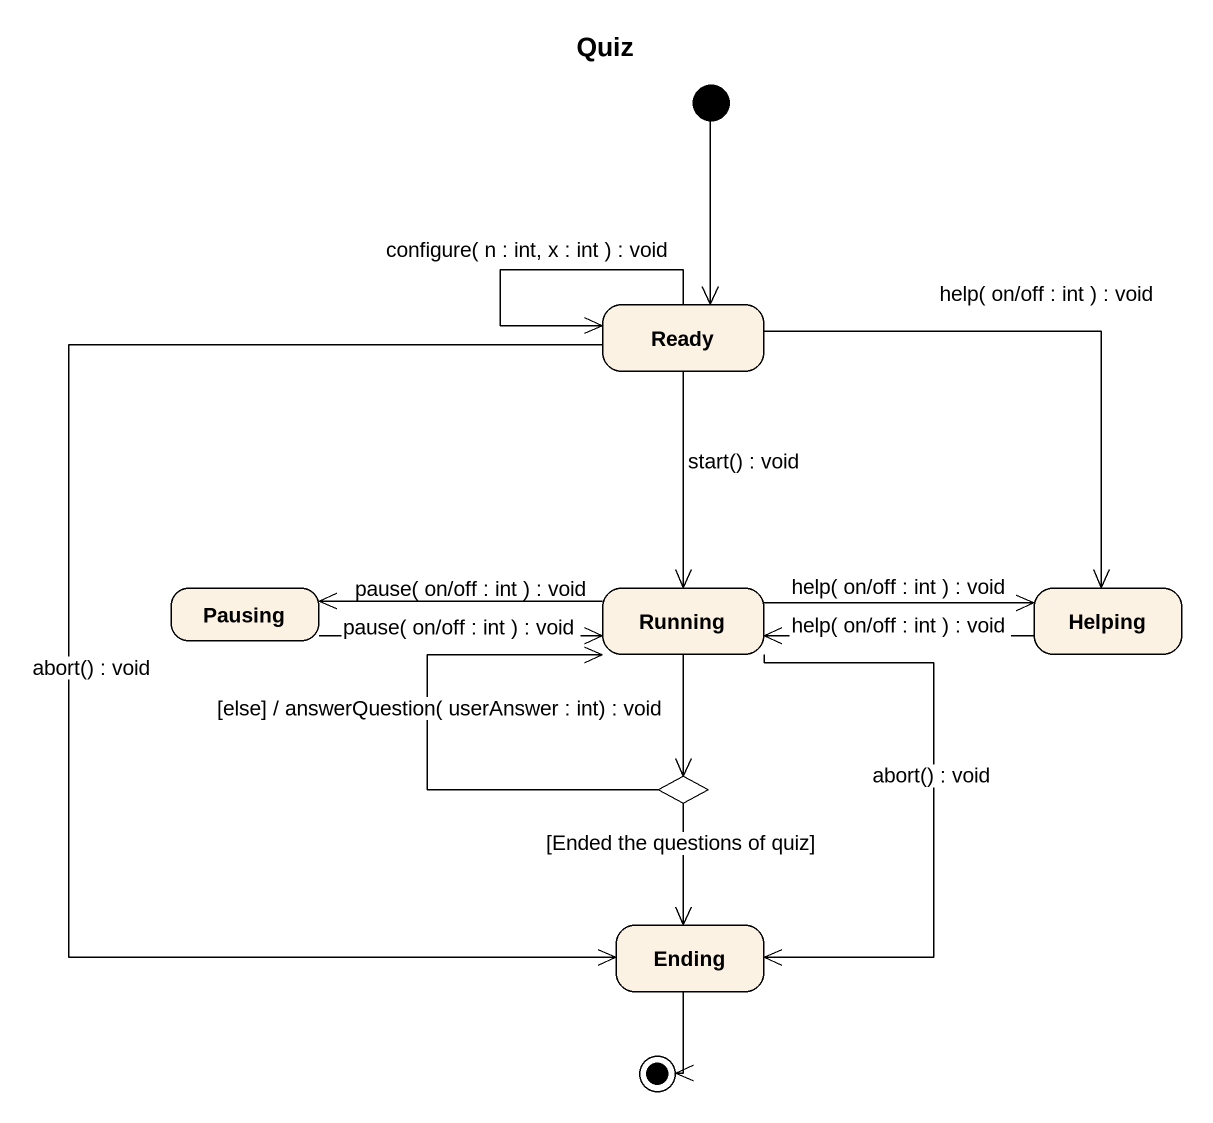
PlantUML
@startuml
title Quiz
hide empty description
state Ready
state Pausing
state Running
state Helping
state choice1 <<choice>>
state Ending
[*] --> Ready
Ready --> Ready : configure( n : int, x : int ) : void
Ready --> Running : start() : void
Ready --> Helping : help( on/off : int ) : void
Ready --> Ending : abort() : void
Pausing -right-> Running : pause( on/off : int ) : void
Running -left-> Pausing : pause( on/off : int ) : void
Running -right-> Helping : help( on/off : int ) : void
Running --> choice1
Running --> Ending : abort() : void
Helping -left-> Running : help( on/off : int ) : void
choice1 -up-> Running : [else] / answerQuestion( userAnswer : int) : void
choice1 --> Ending : [Ended the questions of quiz]
Ending --> [*]
@enduml
